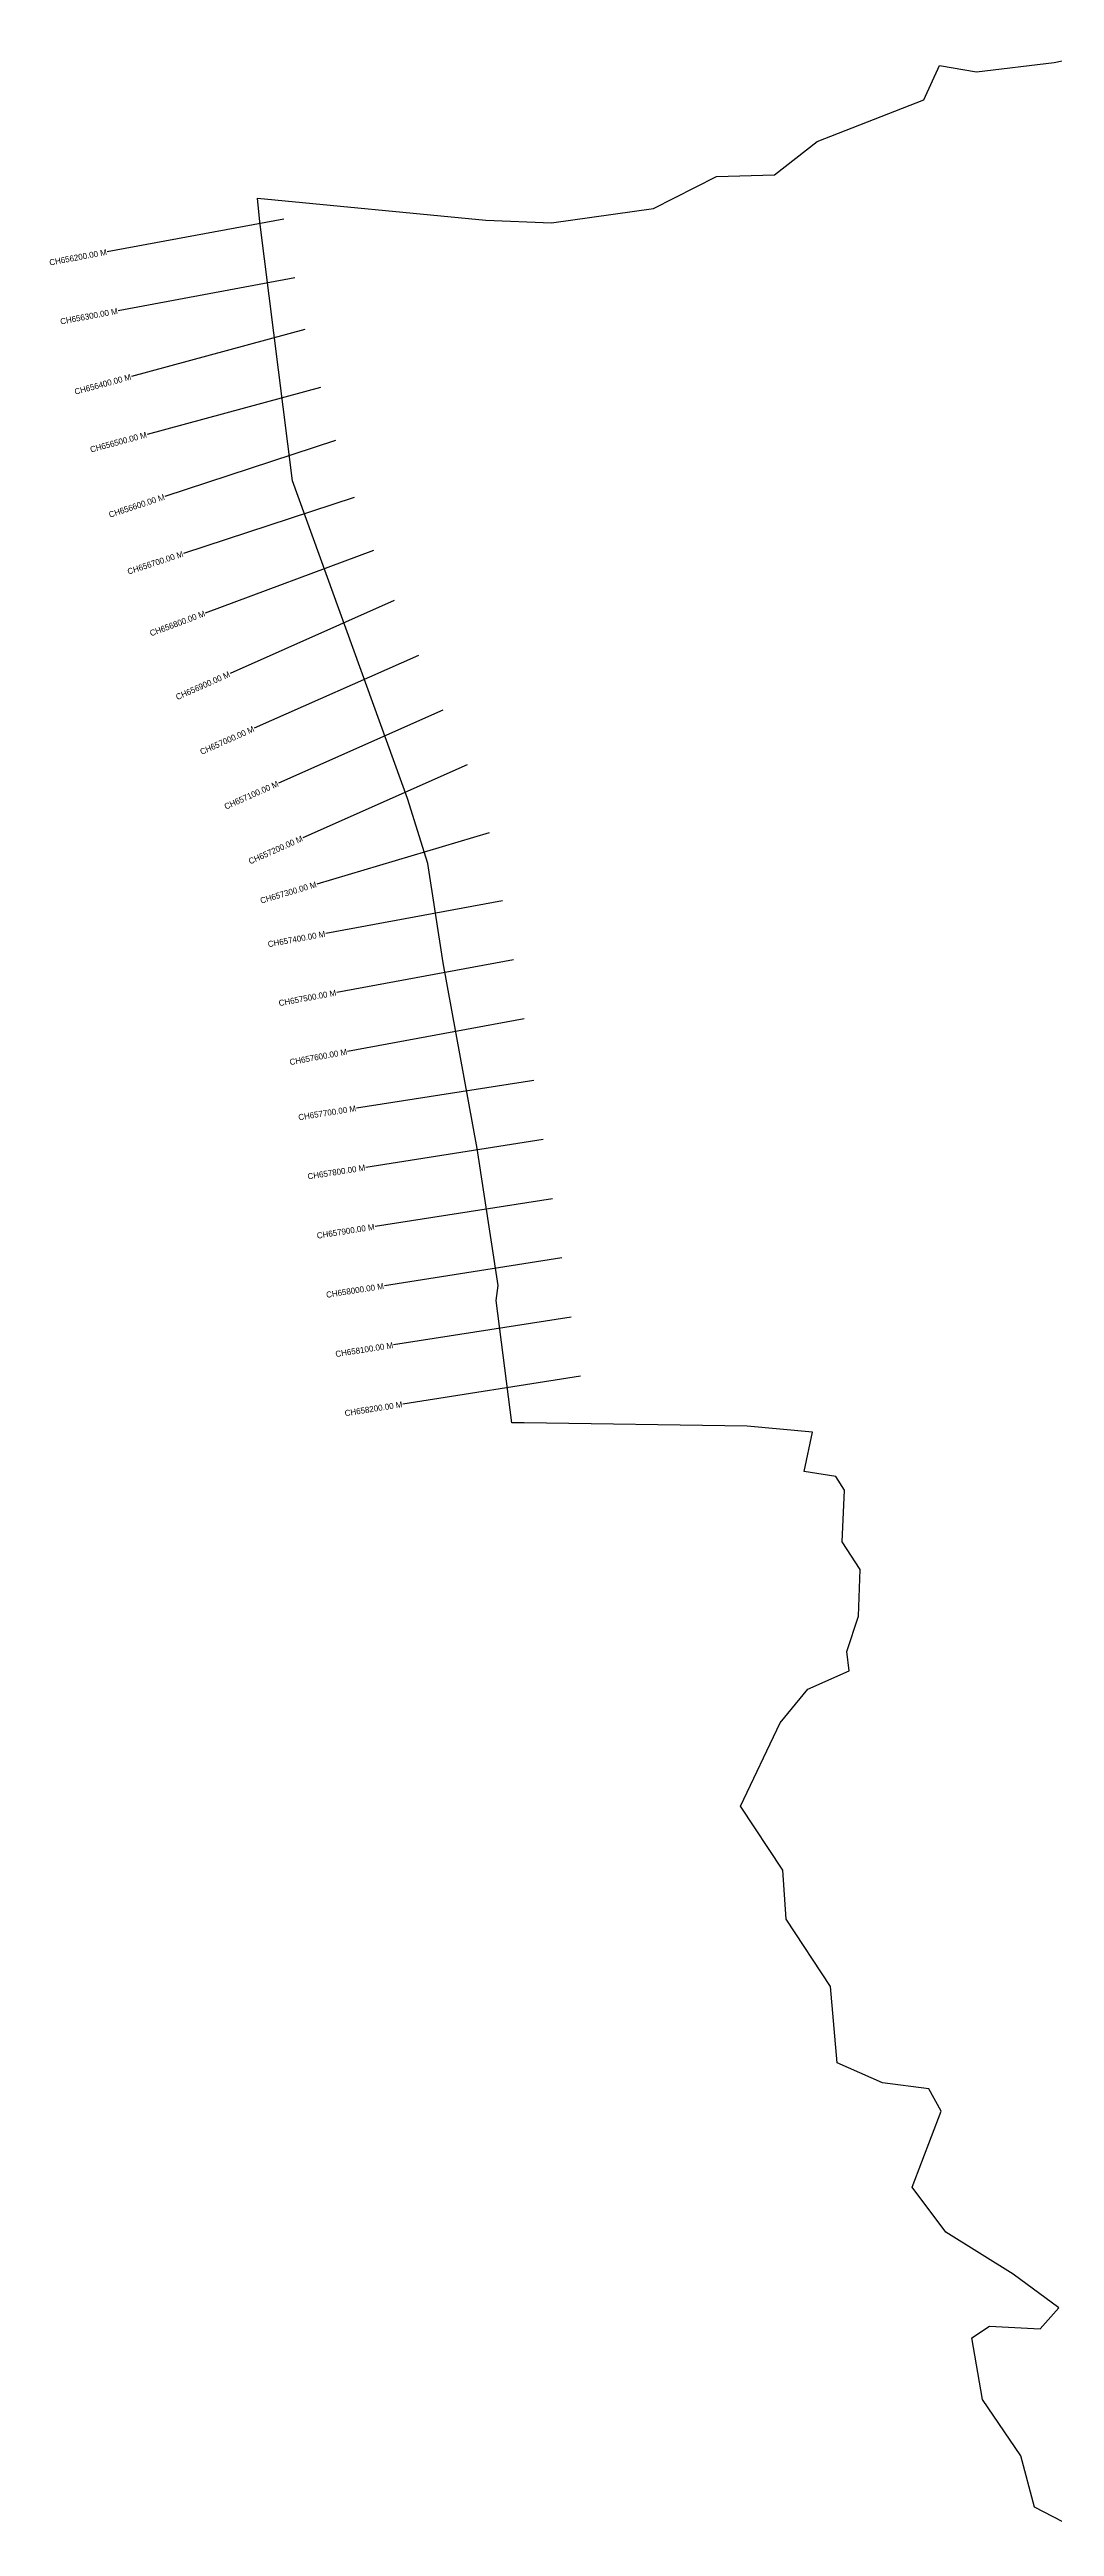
# Model space of a CAD drawing. Header units: metres. Extents: x 333189 to 337815, y 1785626 to 1790023.
# Drawn here: x 333189 to 334867, y 1785644 to 1789778 of the extents above; entities that cross this region are included whole.
import ezdxf
from ezdxf.enums import TextEntityAlignment as Align

# ---------------------------------------------------------------- set-up
doc = ezdxf.new("R2010")
doc.units = ezdxf.units.M
for name, color, linetype in [('CS', 134, 'Continuous'), ('CSMark', 6, 'Continuous'), ('village', 3, 'Continuous')]:
    doc.layers.add(name, color=color, linetype=linetype)

msp = doc.modelspace()

# ---------------------------------------------------------------- linework, layer by layer
at = {"layer": 'CS'}
for p, q in [((333580, 1789495.3), (333285.1, 1789440.5)), ((333598.3, 1789397), (333303.3, 1789342.2)), ((333615.1, 1789310.7), (333325.5, 1789232.5)), ((333641.2, 1789214.2), (333351.6, 1789135.9)), ((333666.4, 1789125.7), (333381.3, 1789032.2)), ((333697.5, 1789030.7), (333412.5, 1788937.1)), ((333729.9, 1788942.3), (333448.7, 1788837.7)), ((333764.2, 1788858.3), (333490, 1788736.6)), ((333804.8, 1788766.9), (333530.5, 1788645.2)), ((333845.3, 1788675.4), (333571.1, 1788553.8)), ((333885.9, 1788584), (333611.6, 1788462.4)), ((333922.7, 1788470.6), (333635.1, 1788385.3)), ((333945, 1788357), (333650, 1788302.5)), ((333963.2, 1788258.7), (333668.2, 1788204.1)), ((333981.4, 1788160.4), (333686.4, 1788105.8)), ((333997.6, 1788057.6), (333701.3, 1788011)), ((334013.2, 1787958.8), (333716.8, 1787912.2)), ((334028.7, 1787860), (333732.3, 1787813.5)), ((334044.2, 1787761.2), (333747.8, 1787714.7)), ((334059.7, 1787662.4), (333763.3, 1787615.9)), ((334075.2, 1787563.6), (333778.8, 1787517.1))]:
    msp.add_line(p, q, dxfattribs=at)
at = {"layer": 'village', "color": 3, "true_color": 0x00ff00}
msp.add_polyline3d([(334895.9, 1785643.7, 0), (334833.8, 1785675.8, 0), (334810.8, 1785761.5, 0), (334747, 1785855.7, 0), (334729.2, 1785958.3, 0), (334758.3, 1785977.9, 0), (334842.9, 1785973.5, 0), (334874, 1786008.9, 0), (334798.2, 1786064.6, 0), (334685.6, 1786134.9, 0), (334629.1, 1786209.8, 0), (334677.6, 1786336.9, 0), (334657.3, 1786374.4, 0), (334579.7, 1786384, 0), (334503.9, 1786417.4, 0), (334493.1, 1786545.2, 0), (334418.7, 1786657.6, 0), (334413.3, 1786739.1, 0), (334342.7, 1786846.2, 0), (334409, 1786985.4, 0), (334455.1, 1787041.6, 0), (334523.9, 1787071.9, 0), (334520.2, 1787104.1, 0), (334539.5, 1787163.2, 0), (334542.5, 1787241.3, 0), (334512.5, 1787287.3, 0), (334516.3, 1787373.5, 0), (334501.9, 1787396.4, 0), (334448.9, 1787404.7, 0), (334462.6, 1787470.5, 0), (334353.8, 1787480.5, 0), (333981.4, 1787485.7, 0), (333960.7, 1787486, 0), (333934.5, 1787690.3, 0), (333937.6, 1787715.2, 0), (333903, 1787944, 0), (333846.2, 1788253.9, 0), (333820.4, 1788419.8, 0), (333786.7, 1788527.8, 0), (333594.2, 1789058.5, 0), (333539.7, 1789490.9, 0), (333536.2, 1789530.1, 0), (333917.1, 1789493.2, 0), (334027.1, 1789489, 0), (334197.1, 1789512.9, 0), (334302.3, 1789566.6, 0), (334399.6, 1789569.1, 0), (334470.7, 1789624.5, 0), (334648.5, 1789694.2, 0), (334674.8, 1789751.5, 0), (334736.9, 1789740.9, 0), (334866.5, 1789756.4, 0), (334969.9, 1789778.3, 0)], dxfattribs=at)

# ---------------------------------------------------------------- texts
at = {"layer": 'CSMark'}
for s, rotation, p in [('CH656200.00 M', 10.5223, (333284.1, 1789440.4)), ('CH656300.00 M', 10.5223, (333302.3, 1789342)), ('CH656400.00 M', 15.1202, (333324.5, 1789232.2)), ('CH656500.00 M', 15.1202, (333350.6, 1789135.7)), ('CH656600.00 M', 18.1629, (333380.4, 1789031.8)), ('CH656700.00 M', 18.1629, (333411.5, 1788936.8)), ('CH656800.00 M', 20.4059, (333447.8, 1788837.3)), ('CH656900.00 M', 23.9203, (333489.1, 1788736.2)), ('CH657000.00 M', 23.9203, (333529.6, 1788644.8)), ('CH657100.00 M', 23.9203, (333570.2, 1788553.4)), ('CH657200.00 M', 23.9203, (333610.7, 1788462)), ('CH657300.00 M', 16.5258, (333634.1, 1788385)), ('CH657400.00 M', 10.4788, (333649, 1788302.3)), ('CH657500.00 M', 10.4788, (333667.2, 1788204)), ('CH657600.00 M', 10.4788, (333685.4, 1788105.6)), ('CH657700.00 M', 8.9213, (333700.3, 1788010.9)), ('CH657800.00 M', 8.9213, (333715.8, 1787912.1)), ('CH657900.00 M', 8.9213, (333731.3, 1787813.3)), ('CH658000.00 M', 8.9213, (333746.8, 1787714.5)), ('CH658100.00 M', 8.9213, (333762.3, 1787615.7)), ('CH658200.00 M', 8.9213, (333777.8, 1787516.9))]:
    msp.add_text(s, height=10, rotation=rotation, dxfattribs=at).set_placement(p, align=Align.MIDDLE_RIGHT)

doc.saveas('drawing.dxf')
